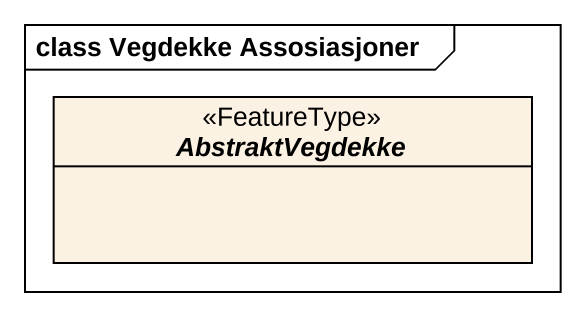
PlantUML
@startuml
mainframe class Vegdekke Assosiasjoner
hide circle
hide empty members
abstract class AbstraktVegdekke <<FeatureType>>
@enduml
